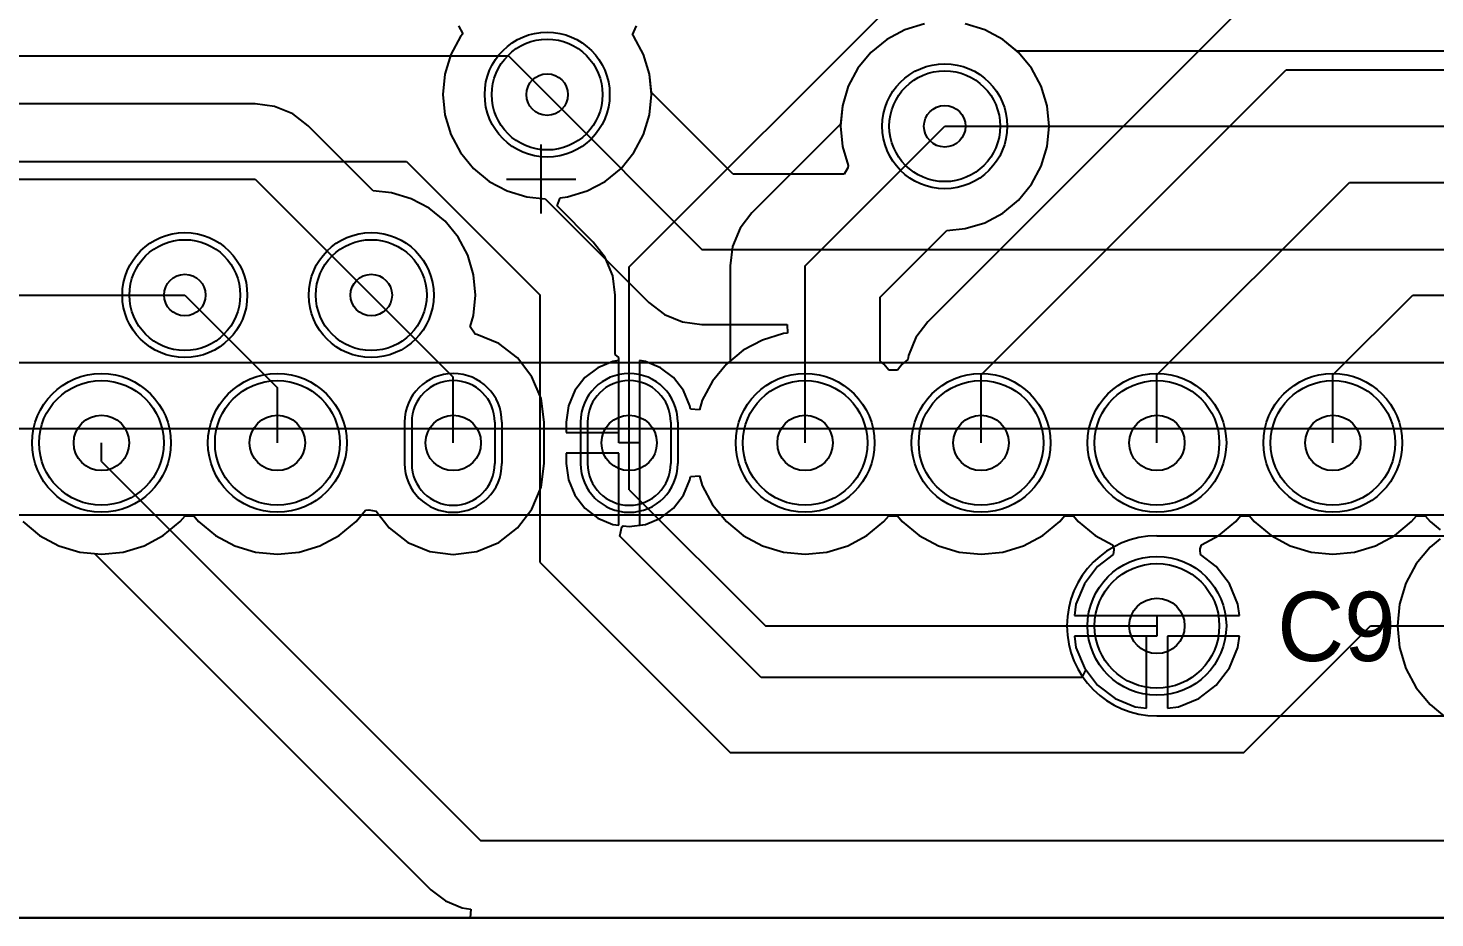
# Model space of a CAD drawing. Header units: millimetres. Extents: x 60.7 to 146.2, y 31.8 to 124.2.
# Drawn here: x 95.88 to 116.19, y 31.75 to 44.6 of the extents above; entities that cross this region are included whole.
import ezdxf

# ---------------------------------------------------------------- set-up
doc = ezdxf.new("R2010")
doc.units = ezdxf.units.MM
for name, color, linetype in [('BottomLayer', 5, 'Continuous'), ('BottomSolder', 6, 'Continuous'), ('Mechanical13', 56, 'Continuous'), ('Mechanical15', 56, 'Continuous'), ('Mechanical7', 56, 'Continuous'), ('MultiLayer', 9, 'Continuous'), ('PadHoleLayer', 156, 'Continuous'), ('TopLayer', 1, 'Continuous'), ('TopOverlay', 2, 'Continuous'), ('TopSolder', 216, 'Continuous'), ('ViaHoleLayer', 16, 'Continuous')]:
    doc.layers.add(name, color=color, linetype=linetype)

msp = doc.modelspace()

# ---------------------------------------------------------------- linework, layer by layer
at = {"layer": 'BottomLayer'}
for p, q in [((104.562, 41.148), (109.642, 46.228)), ((113.279, 44.759), (108.875, 40.355)), ((104.612, 44.498), (104.667, 44.631)), ((104.631, 44.475), (104.612, 44.498)), ((108.542, 44.573), (108.281, 44.433)), ((108.824, 44.658), (108.542, 44.573)), ((109.695, 44.573), (109.412, 44.658)), ((109.956, 44.433), (109.695, 44.573)), ((104.771, 44.214), (104.631, 44.475)), ((108.281, 44.433), (108.053, 44.246)), ((110.184, 44.246), (109.956, 44.433)), ((93.675, 44.196), (102.819, 44.196)), ((102.819, 44.196), (103.378, 43.637)), ((104.856, 43.931), (104.771, 44.214)), ((108.053, 44.246), (107.865, 44.017)), ((110.372, 44.017), (110.184, 44.246)), ((104.885, 43.637), (104.856, 43.931)), ((107.865, 44.017), (107.726, 43.757)), ((109.642, 39.589), (114.046, 43.993)), ((110.511, 43.757), (110.372, 44.017)), ((114.046, 43.993), (120.65, 43.993)), ((107.726, 43.757), (107.64, 43.474)), ((110.597, 43.474), (110.511, 43.757)), ((104.856, 43.343), (104.885, 43.637)), ((107.64, 43.474), (107.614, 43.209)), ((110.626, 43.18), (110.597, 43.474)), ((104.771, 43.06), (104.856, 43.343)), ((104.631, 42.8), (104.771, 43.06)), ((107.614, 43.209), (106.335, 41.93)), ((107.102, 41.164), (109.118, 43.18)), ((110.597, 42.886), (110.626, 43.18)), ((110.511, 42.603), (110.597, 42.886)), ((90.018, 42.672), (101.346, 42.672)), ((101.346, 42.672), (103.276, 40.742)), ((104.444, 42.571), (104.631, 42.8)), ((104.215, 42.384), (104.444, 42.571)), ((110.372, 42.343), (110.511, 42.603)), ((103.955, 42.245), (104.215, 42.384)), ((110.184, 42.114), (110.372, 42.343)), ((112.182, 39.589), (114.96, 42.367)), ((114.96, 42.367), (121.564, 42.367)), ((103.523, 42.029), (103.565, 42.148)), ((103.565, 42.148), (103.672, 42.159)), ((103.672, 42.159), (103.955, 42.245)), ((109.956, 41.927), (110.184, 42.114)), ((104.043, 41.508), (103.523, 42.029)), ((106.335, 41.93), (106.163, 41.706)), ((109.695, 41.787), (109.956, 41.927)), ((106.163, 41.706), (106.055, 41.444)), ((108.186, 40.714), (109.147, 41.676)), ((109.147, 41.676), (109.412, 41.702)), ((109.412, 41.702), (109.695, 41.787)), ((104.215, 41.284), (104.043, 41.508)), ((106.055, 41.444), (106.018, 41.164)), ((104.324, 41.022), (104.215, 41.284)), ((104.562, 38.608), (104.562, 41.148)), ((106.018, 41.164), (106.018, 39.788)), ((107.102, 38.608), (107.102, 41.164)), ((104.361, 40.742), (104.324, 41.022)), ((98.146, 40.742), (99.482, 39.405)), ((100.838, 40.742), (102.022, 39.558)), ((103.276, 39.776), (103.276, 40.742)), ((104.361, 39.886), (104.361, 40.742)), ((108.186, 39.788), (108.186, 40.714)), ((114.722, 39.589), (115.875, 40.742)), ((115.875, 40.742), (122.479, 40.742)), ((108.875, 40.355), (108.703, 40.131)), ((108.703, 40.131), (108.595, 39.869)), ((104.412, 39.841), (104.361, 39.886)), ((104.412, 38.608), (104.412, 39.841)), ((108.587, 39.812), (108.505, 39.745)), ((108.595, 39.869), (108.587, 39.812)), ((103.276, 37.389), (103.276, 39.776)), ((104.797, 39.785), (104.712, 39.796)), ((104.712, 39.796), (104.712, 38.608)), ((105.016, 39.694), (104.797, 39.785)), ((105.204, 39.55), (105.016, 39.694)), ((105.965, 39.745), (105.765, 39.501)), ((106.018, 39.788), (105.965, 39.745)), ((108.239, 39.745), (108.186, 39.788)), ((108.309, 39.66), (108.239, 39.745)), ((108.436, 39.66), (108.309, 39.66)), ((108.505, 39.745), (108.436, 39.66)), ((99.482, 38.608), (99.482, 39.405)), ((102.022, 38.608), (102.022, 39.558)), ((105.348, 39.362), (105.204, 39.55)), ((105.765, 39.501), (105.617, 39.223)), ((109.642, 38.608), (109.642, 39.589)), ((112.182, 38.608), (112.182, 39.589)), ((114.722, 38.608), (114.722, 39.589)), ((105.439, 39.143), (105.348, 39.362)), ((105.617, 39.223), (105.575, 39.085)), ((105.445, 39.095), (105.439, 39.143)), ((105.575, 39.085), (105.445, 39.095)), ((101.422, 38.908), (101.422, 38.308)), ((102.622, 38.908), (102.622, 38.308)), ((103.962, 38.908), (103.962, 38.308)), ((105.162, 38.908), (105.162, 38.308)), ((96.942, 38.338), (96.942, 38.608)), ((104.712, 38.608), (104.412, 38.608)), ((104.562, 37.932), (104.562, 38.608)), ((96.942, 38.338), (102.413, 32.868)), ((105.348, 37.854), (105.439, 38.073)), ((105.439, 38.073), (105.445, 38.121)), ((105.445, 38.121), (105.575, 38.131)), ((105.575, 38.131), (105.617, 37.993)), ((105.617, 37.993), (105.765, 37.715)), ((104.562, 37.932), (106.528, 35.966)), ((105.204, 37.666), (105.348, 37.854)), ((105.016, 37.522), (105.204, 37.666)), ((105.765, 37.715), (105.965, 37.471)), ((95.805, 37.471), (96.049, 37.271)), ((103.276, 36.881), (103.276, 37.389)), ((104.428, 37.263), (104.457, 37.396)), ((104.457, 37.396), (104.478, 37.411)), ((104.478, 37.411), (104.562, 37.4)), ((104.562, 37.4), (104.797, 37.431)), ((104.797, 37.431), (105.016, 37.522)), ((105.965, 37.471), (106.209, 37.271)), ((107.995, 37.271), (108.239, 37.471)), ((108.239, 37.471), (108.309, 37.556)), ((108.309, 37.556), (108.436, 37.556)), ((108.436, 37.556), (108.505, 37.471)), ((108.505, 37.471), (108.749, 37.271)), ((110.535, 37.271), (110.779, 37.471)), ((110.779, 37.471), (110.849, 37.556)), ((110.849, 37.556), (110.976, 37.556)), ((110.976, 37.556), (111.045, 37.471)), ((111.045, 37.471), (111.289, 37.271)), ((96.049, 37.271), (96.327, 37.123)), ((106.469, 35.222), (104.428, 37.263)), ((106.209, 37.271), (106.487, 37.123)), ((107.717, 37.123), (107.995, 37.271)), ((108.749, 37.271), (109.027, 37.123)), ((110.257, 37.123), (110.535, 37.271)), ((111.289, 37.271), (111.54, 37.137)), ((96.327, 37.123), (96.628, 37.031)), ((96.628, 37.031), (96.844, 37.01)), ((96.844, 37.01), (101.7, 32.154)), ((106.487, 37.123), (106.788, 37.031)), ((106.788, 37.031), (107.102, 37)), ((107.102, 37), (107.416, 37.031)), ((107.416, 37.031), (107.717, 37.123)), ((109.027, 37.123), (109.328, 37.031)), ((109.328, 37.031), (109.642, 37)), ((109.642, 37), (109.956, 37.031)), ((109.956, 37.031), (110.257, 37.123)), ((111.551, 36.995), (111.326, 36.822)), ((111.54, 37.137), (111.558, 37.077)), ((111.559, 37.062), (111.551, 36.995)), ((111.558, 37.077), (111.559, 37.062)), ((103.276, 36.881), (106.02, 34.138)), ((111.326, 36.822), (111.134, 36.572)), ((111.134, 36.572), (111.013, 36.28)), ((111.013, 36.28), (110.991, 36.116)), ((106.528, 35.966), (112.182, 35.966)), ((110.991, 36.116), (112.182, 36.116)), ((112.182, 36.116), (112.182, 35.816)), ((113.436, 34.138), (115.265, 35.966)), ((115.265, 35.966), (117.262, 35.966)), ((112.182, 35.816), (110.991, 35.816)), ((110.991, 35.816), (111.013, 35.653)), ((111.013, 35.653), (111.134, 35.361)), ((111.134, 35.361), (111.153, 35.336)), ((111.097, 35.222), (106.469, 35.222)), ((111.153, 35.336), (111.097, 35.222)), ((106.02, 34.138), (113.436, 34.138)), ((102.413, 32.868), (120.498, 32.868)), ((101.7, 32.154), (101.908, 31.994)), ((101.908, 31.994), (102.152, 31.893)), ((102.152, 31.893), (102.276, 31.877)), ((102.268, 31.75), (62, 31.75)), ((102.276, 31.877), (102.268, 31.75))]:
    msp.add_line(p, q, dxfattribs=at)
for centre, radius in [((103.378, 43.637), 0.8), ((109.118, 43.18), 0.8), ((98.146, 40.742), 0.8), ((100.838, 40.742), 0.8), ((96.942, 38.608), 0.9), ((99.482, 38.608), 0.9), ((107.102, 38.608), 0.9), ((109.642, 38.608), 0.9), ((112.182, 38.608), 0.9), ((114.722, 38.608), 0.9), ((112.182, 35.966), 0.9)]:
    msp.add_circle(centre, radius, dxfattribs=at)
for centre, start, end in [((102.022, 38.908), 0, 180), ((104.562, 38.908), 0, 180), ((102.022, 38.308), 180, 0), ((104.562, 38.308), 180, 0)]:
    msp.add_arc(centre, 0.6, start, end, dxfattribs=at)
at = {"layer": 'BottomSolder'}
for p, q in [((101.32, 38.908), (101.32, 38.308)), ((102.724, 38.908), (102.724, 38.308)), ((103.86, 38.908), (103.86, 38.308)), ((105.264, 38.908), (105.264, 38.308))]:
    msp.add_line(p, q, dxfattribs=at)
for centre, radius in [((103.378, 43.637), 0.902), ((109.118, 43.18), 0.902), ((98.146, 40.742), 0.902), ((100.838, 40.742), 0.902), ((96.942, 38.608), 1.002), ((99.482, 38.608), 1.002), ((107.102, 38.608), 1.002), ((109.642, 38.608), 1.002), ((112.182, 38.608), 1.002), ((114.722, 38.608), 1.002), ((112.182, 35.966), 1.002)]:
    msp.add_circle(centre, radius, dxfattribs=at)
for centre, start, end in [((102.022, 38.908), 0, 180), ((104.562, 38.908), 0, 180), ((102.022, 38.308), 180, 0), ((104.562, 38.308), 180, 0)]:
    msp.add_arc(centre, 0.702, start, end, dxfattribs=at)
at = {"layer": 'Mechanical13'}
msp.add_line((85.517, 38.818), (121.067, 38.818), dxfattribs=at)
at = {"layer": 'Mechanical15'}
for p, q in [((103.292, 41.918), (103.292, 42.918)), ((102.792, 42.418), (103.792, 42.418)), ((85.242, 37.568), (121.342, 37.568))]:
    msp.add_line(p, q, dxfattribs=at)
at = {"layer": 'Mechanical7'}
msp.add_line((62, 31.75), (144.82, 31.75), dxfattribs=at)
at = {"layer": 'MultiLayer'}
for p, q in [((101.422, 38.908), (101.422, 38.308)), ((102.622, 38.908), (102.622, 38.308)), ((103.962, 38.908), (103.962, 38.308)), ((105.162, 38.908), (105.162, 38.308))]:
    msp.add_line(p, q, dxfattribs=at)
for centre, radius in [((103.378, 43.637), 0.8), ((109.118, 43.18), 0.8), ((98.146, 40.742), 0.8), ((100.838, 40.742), 0.8), ((96.942, 38.608), 0.9), ((99.482, 38.608), 0.9), ((107.102, 38.608), 0.9), ((109.642, 38.608), 0.9), ((112.182, 38.608), 0.9), ((114.722, 38.608), 0.9), ((112.182, 35.966), 0.9)]:
    msp.add_circle(centre, radius, dxfattribs=at)
for centre, start, end in [((102.022, 38.908), 0, 180), ((104.562, 38.908), 0, 180), ((102.022, 38.308), 180, 0), ((104.562, 38.308), 180, 0)]:
    msp.add_arc(centre, 0.6, start, end, dxfattribs=at)
at = {"layer": 'PadHoleLayer'}
for centre in [(96.942, 38.608), (99.482, 38.608), (102.022, 38.608), (104.562, 38.608), (107.102, 38.608), (109.642, 38.608), (112.182, 38.608), (114.722, 38.608), (112.182, 35.966)]:
    msp.add_circle(centre, 0.4, dxfattribs=at)
at = {"layer": 'TopLayer'}
for p, q in [((102.099, 44.628), (102.159, 44.516)), ((102.159, 44.516), (102.125, 44.475)), ((104.612, 44.498), (104.667, 44.631)), ((104.631, 44.475), (104.612, 44.498)), ((108.542, 44.573), (108.281, 44.433)), ((108.824, 44.658), (108.542, 44.573)), ((109.695, 44.573), (109.412, 44.658)), ((109.956, 44.433), (109.695, 44.573)), ((102.125, 44.475), (101.985, 44.214)), ((104.771, 44.214), (104.631, 44.475)), ((108.281, 44.433), (108.053, 44.246)), ((110.162, 44.264), (109.956, 44.433)), ((101.985, 44.214), (101.9, 43.931)), ((104.856, 43.931), (104.771, 44.214)), ((108.053, 44.246), (107.865, 44.017)), ((121.725, 44.264), (110.162, 44.264)), ((101.9, 43.931), (101.871, 43.637)), ((104.882, 43.666), (104.856, 43.931)), ((107.865, 44.017), (107.726, 43.757)), ((107.726, 43.757), (107.64, 43.474)), ((99.162, 43.502), (88.206, 43.502)), ((99.442, 43.465), (99.162, 43.502)), ((99.704, 43.357), (99.442, 43.465)), ((101.871, 43.637), (101.9, 43.343)), ((103.378, 43.637), (105.613, 41.402)), ((106.062, 42.486), (104.882, 43.666)), ((107.64, 43.474), (107.611, 43.18)), ((99.928, 43.185), (99.704, 43.357)), ((101.9, 43.343), (101.985, 43.06)), ((100.867, 42.246), (99.928, 43.185)), ((101.985, 43.06), (102.125, 42.8)), ((107.611, 43.18), (107.64, 42.886)), ((109.118, 43.18), (122.174, 43.18)), ((107.64, 42.886), (107.723, 42.613)), ((102.125, 42.8), (102.312, 42.571)), ((102.312, 42.571), (102.541, 42.384)), ((107.665, 42.486), (106.062, 42.486)), ((107.721, 42.58), (107.665, 42.486)), ((107.723, 42.613), (107.721, 42.58)), ((87.757, 42.418), (99.162, 42.418)), ((99.162, 42.418), (100.838, 40.742)), ((102.541, 42.384), (102.801, 42.245)), ((101.132, 42.22), (100.867, 42.246)), ((101.415, 42.134), (101.132, 42.22)), ((101.675, 41.995), (101.415, 42.134)), ((102.801, 42.245), (103.084, 42.159)), ((103.084, 42.159), (103.349, 42.133)), ((103.349, 42.133), (104.847, 40.635)), ((101.904, 41.807), (101.675, 41.995)), ((102.091, 41.579), (101.904, 41.807)), ((102.231, 41.318), (102.091, 41.579)), ((102.316, 41.036), (102.231, 41.318)), ((105.613, 41.402), (123.19, 41.402)), ((102.345, 40.742), (102.316, 41.036)), ((86.97, 40.742), (98.146, 40.742)), ((102.316, 40.448), (102.345, 40.742)), ((104.847, 40.635), (105.071, 40.463)), ((102.267, 40.285), (102.316, 40.448)), ((105.071, 40.463), (105.333, 40.355)), ((102.336, 40.178), (102.267, 40.285)), ((105.333, 40.355), (105.613, 40.318)), ((105.613, 40.318), (106.842, 40.318)), ((106.842, 40.318), (106.848, 40.191)), ((102.361, 40.175), (102.336, 40.178)), ((102.678, 40.044), (102.361, 40.175)), ((102.949, 39.835), (102.678, 40.044)), ((106.487, 40.093), (106.209, 39.945)), ((106.788, 40.185), (106.487, 40.093)), ((106.848, 40.191), (106.788, 40.185)), ((103.158, 39.564), (102.949, 39.835)), ((106.209, 39.945), (105.965, 39.745)), ((104.108, 39.694), (103.92, 39.55)), ((104.327, 39.785), (104.108, 39.694)), ((104.412, 39.796), (104.327, 39.785)), ((104.412, 38.758), (104.412, 39.796)), ((104.797, 39.785), (104.712, 39.796)), ((104.712, 39.796), (104.712, 38.608)), ((105.016, 39.694), (104.797, 39.785)), ((105.204, 39.55), (105.016, 39.694)), ((105.965, 39.745), (105.765, 39.501)), ((103.289, 39.247), (103.158, 39.564)), ((103.92, 39.55), (103.776, 39.362)), ((105.348, 39.362), (105.204, 39.55)), ((105.765, 39.501), (105.617, 39.223)), ((103.333, 38.908), (103.289, 39.247)), ((103.776, 39.362), (103.685, 39.143)), ((105.439, 39.143), (105.348, 39.362)), ((105.617, 39.223), (105.575, 39.085)), ((103.685, 39.143), (103.654, 38.908)), ((105.445, 39.095), (105.439, 39.143)), ((105.575, 39.085), (105.445, 39.095)), ((101.422, 38.908), (101.422, 38.308)), ((102.622, 38.908), (102.622, 38.308)), ((103.333, 38.308), (103.333, 38.908)), ((103.654, 38.908), (103.654, 38.758)), ((103.962, 38.908), (103.962, 38.308)), ((105.162, 38.908), (105.162, 38.308)), ((103.654, 38.758), (104.412, 38.758)), ((104.712, 38.608), (104.712, 37.42)), ((104.412, 38.458), (103.654, 38.458)), ((103.654, 38.458), (103.654, 38.308)), ((104.412, 37.42), (104.412, 38.458)), ((103.289, 37.969), (103.333, 38.308)), ((103.654, 38.308), (103.685, 38.073)), ((103.685, 38.073), (103.776, 37.854)), ((105.348, 37.854), (105.439, 38.073)), ((105.439, 38.073), (105.445, 38.121)), ((105.445, 38.121), (105.575, 38.131)), ((105.575, 38.131), (105.617, 37.993)), ((105.617, 37.993), (105.765, 37.715)), ((103.158, 37.652), (103.289, 37.969)), ((103.776, 37.854), (103.92, 37.666)), ((105.204, 37.666), (105.348, 37.854)), ((100.619, 37.471), (100.755, 37.637)), ((100.755, 37.637), (100.804, 37.643)), ((100.804, 37.643), (100.908, 37.624)), ((100.908, 37.624), (101.095, 37.381)), ((102.949, 37.381), (103.158, 37.652)), ((103.92, 37.666), (104.108, 37.522)), ((105.016, 37.522), (105.204, 37.666)), ((105.765, 37.715), (105.965, 37.471)), ((95.805, 37.471), (96.049, 37.271)), ((97.835, 37.271), (98.079, 37.471)), ((98.079, 37.471), (98.149, 37.556)), ((98.149, 37.556), (98.276, 37.556)), ((98.276, 37.556), (98.345, 37.471)), ((98.345, 37.471), (98.589, 37.271)), ((100.375, 37.271), (100.619, 37.471)), ((101.095, 37.381), (101.366, 37.172)), ((102.678, 37.172), (102.949, 37.381)), ((104.108, 37.522), (104.327, 37.431)), ((104.327, 37.431), (104.412, 37.42)), ((104.712, 37.42), (104.797, 37.431)), ((104.797, 37.431), (105.016, 37.522)), ((105.965, 37.471), (106.209, 37.271)), ((107.995, 37.271), (108.239, 37.471)), ((108.239, 37.471), (108.309, 37.556)), ((108.309, 37.556), (108.436, 37.556)), ((108.436, 37.556), (108.505, 37.471)), ((108.505, 37.471), (108.749, 37.271)), ((110.535, 37.271), (110.779, 37.471)), ((110.779, 37.471), (110.849, 37.556)), ((110.849, 37.556), (110.976, 37.556)), ((110.976, 37.556), (111.045, 37.471)), ((111.045, 37.471), (111.289, 37.271)), ((113.075, 37.271), (113.319, 37.471)), ((113.319, 37.471), (113.389, 37.556)), ((113.389, 37.556), (113.516, 37.556)), ((113.516, 37.556), (113.585, 37.471)), ((113.585, 37.471), (113.829, 37.271)), ((115.615, 37.271), (115.859, 37.471)), ((115.859, 37.471), (115.929, 37.556)), ((115.929, 37.556), (116.056, 37.556)), ((116.056, 37.556), (116.125, 37.471)), ((116.125, 37.471), (116.272, 37.351)), ((96.049, 37.271), (96.327, 37.123)), ((97.557, 37.123), (97.835, 37.271)), ((98.589, 37.271), (98.867, 37.123)), ((100.097, 37.123), (100.375, 37.271)), ((101.366, 37.172), (101.683, 37.041)), ((102.361, 37.041), (102.678, 37.172)), ((106.209, 37.271), (106.487, 37.123)), ((107.717, 37.123), (107.995, 37.271)), ((108.749, 37.271), (109.027, 37.123)), ((110.257, 37.123), (110.535, 37.271)), ((111.289, 37.271), (111.54, 37.137)), ((112.824, 37.137), (113.075, 37.271)), ((113.829, 37.271), (114.107, 37.123)), ((115.337, 37.123), (115.615, 37.271)), ((116.272, 37.224), (116.125, 37.103)), ((96.327, 37.123), (96.628, 37.031)), ((96.628, 37.031), (96.942, 37)), ((96.942, 37), (97.256, 37.031)), ((97.256, 37.031), (97.557, 37.123)), ((98.867, 37.123), (99.168, 37.031)), ((99.168, 37.031), (99.482, 37)), ((99.482, 37), (99.796, 37.031)), ((99.796, 37.031), (100.097, 37.123)), ((101.683, 37.041), (102.022, 36.997)), ((102.022, 36.997), (102.361, 37.041)), ((106.487, 37.123), (106.788, 37.031)), ((106.788, 37.031), (107.102, 37)), ((107.102, 37), (107.416, 37.031)), ((107.416, 37.031), (107.717, 37.123)), ((109.027, 37.123), (109.328, 37.031)), ((109.328, 37.031), (109.642, 37)), ((109.642, 37), (109.956, 37.031)), ((109.956, 37.031), (110.257, 37.123)), ((111.551, 36.995), (111.326, 36.822)), ((111.54, 37.137), (111.558, 37.077)), ((111.559, 37.062), (111.551, 36.995)), ((111.558, 37.077), (111.559, 37.062)), ((112.805, 37.062), (112.806, 37.077)), ((112.813, 36.995), (112.805, 37.062)), ((112.806, 37.077), (112.824, 37.137)), ((113.038, 36.822), (112.813, 36.995)), ((114.107, 37.123), (114.408, 37.031)), ((114.408, 37.031), (114.722, 37)), ((114.722, 37), (115.036, 37.031)), ((115.036, 37.031), (115.337, 37.123)), ((116.125, 37.103), (115.925, 36.86)), ((111.326, 36.822), (111.134, 36.572)), ((113.23, 36.572), (113.038, 36.822)), ((115.925, 36.86), (115.777, 36.582)), ((111.134, 36.572), (111.013, 36.28)), ((113.351, 36.28), (113.23, 36.572)), ((115.777, 36.582), (115.685, 36.28)), ((111.013, 36.28), (110.991, 36.116)), ((113.373, 36.116), (113.351, 36.28)), ((115.685, 36.28), (115.654, 35.966)), ((110.991, 36.116), (112.182, 36.116)), ((112.182, 36.116), (113.373, 36.116)), ((115.654, 35.966), (115.685, 35.653)), ((112.032, 35.816), (110.991, 35.816)), ((110.991, 35.816), (111.013, 35.653)), ((112.032, 34.776), (112.032, 35.816)), ((113.373, 35.816), (112.332, 35.816)), ((112.332, 35.816), (112.332, 34.776)), ((113.351, 35.653), (113.373, 35.816)), ((111.013, 35.653), (111.134, 35.361)), ((113.23, 35.361), (113.351, 35.653)), ((115.685, 35.653), (115.777, 35.351)), ((111.134, 35.361), (111.326, 35.111)), ((113.038, 35.111), (113.23, 35.361)), ((115.777, 35.351), (115.925, 35.073)), ((111.326, 35.111), (111.577, 34.918)), ((112.787, 34.918), (113.038, 35.111)), ((115.925, 35.073), (116.125, 34.83)), ((111.577, 34.918), (111.869, 34.797)), ((111.869, 34.797), (112.032, 34.776)), ((112.332, 34.776), (112.495, 34.797)), ((112.495, 34.797), (112.787, 34.918)), ((116.125, 34.83), (116.369, 34.63)), ((144.82, 31.75), (62, 31.75))]:
    msp.add_line(p, q, dxfattribs=at)
for centre, radius in [((103.378, 43.637), 0.8), ((109.118, 43.18), 0.8), ((98.146, 40.742), 0.8), ((100.838, 40.742), 0.8), ((96.942, 38.608), 0.9), ((99.482, 38.608), 0.9), ((107.102, 38.608), 0.9), ((109.642, 38.608), 0.9), ((112.182, 38.608), 0.9), ((114.722, 38.608), 0.9), ((112.182, 35.966), 0.9)]:
    msp.add_circle(centre, radius, dxfattribs=at)
for centre, start, end in [((102.022, 38.908), 0, 180), ((104.562, 38.908), 0, 180), ((102.022, 38.308), 180, 0), ((104.562, 38.308), 180, 0)]:
    msp.add_arc(centre, 0.6, start, end, dxfattribs=at)
at = {"layer": 'TopOverlay'}
for p, q in [((85.492, 39.768), (121.092, 39.768)), ((112.182, 37.266), (117.262, 37.266)), ((112.182, 34.666), (117.262, 34.666))]:
    msp.add_line(p, q, dxfattribs=at)
msp.add_arc((112.182, 35.966), 1.3, 90, 270, dxfattribs=at)
at = {"layer": 'TopSolder'}
for p, q in [((101.32, 38.908), (101.32, 38.308)), ((102.724, 38.908), (102.724, 38.308)), ((103.86, 38.908), (103.86, 38.308)), ((105.264, 38.908), (105.264, 38.308))]:
    msp.add_line(p, q, dxfattribs=at)
for centre, radius in [((103.378, 43.637), 0.902), ((109.118, 43.18), 0.902), ((98.146, 40.742), 0.902), ((100.838, 40.742), 0.902), ((96.942, 38.608), 1.002), ((99.482, 38.608), 1.002), ((107.102, 38.608), 1.002), ((109.642, 38.608), 1.002), ((112.182, 38.608), 1.002), ((114.722, 38.608), 1.002), ((112.182, 35.966), 1.002)]:
    msp.add_circle(centre, radius, dxfattribs=at)
for centre, start, end in [((102.022, 38.908), 0, 180), ((104.562, 38.908), 0, 180), ((102.022, 38.308), 180, 0), ((104.562, 38.308), 180, 0)]:
    msp.add_arc(centre, 0.702, start, end, dxfattribs=at)
at = {"layer": 'ViaHoleLayer'}
for centre in [(103.378, 43.637), (109.118, 43.18), (98.146, 40.742), (100.838, 40.742)]:
    msp.add_circle(centre, 0.3, dxfattribs=at)

# ---------------------------------------------------------------- texts
at = {"layer": 'TopOverlay'}
msp.add_text('C9', height=1, dxfattribs=at).set_placement((113.919, 35.458))

doc.saveas('drawing.dxf')
